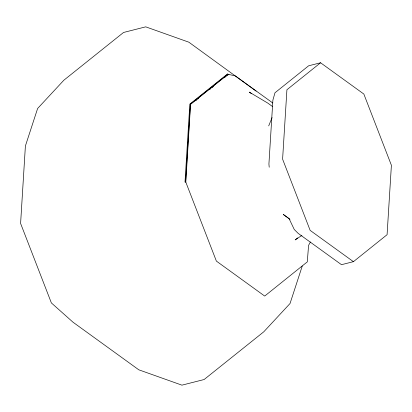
<?xml version="1.0" encoding="UTF-8"?>
<svg xmlns="http://www.w3.org/2000/svg" width="412" height="412" viewBox="0 0 412 412"><rect width="100%" height="100%" fill="white"/><g stroke="black" fill="none" stroke-linecap="round" stroke-linejoin="round"><path stroke-width="0.62" d="M310.457 241.993L308.588 245.325L307.285 261.883L264.705 296.068L216.382 261.1L185.601 181.599L190.395 104.138L227.954 74.093L228.99 74.845M226.332 76.163L227.821 74.974L227.635 73.861L189.829 104.107L185.009 182.078L185.807 182.125L190.55 104.36L228.083 74.278L235.34 75.921L272.79 102.995M302.259 266.023L290.033 303.52L263.788 331.789L204.115 379.529L181.929 385.158L138.798 369.811L73.006 322.199L51.382 302.938L20.6 223.443L25.395 145.977L37.621 108.48L63.865 80.211L123.533 32.471L145.724 26.842L188.856 42.189L256.089 91.083M268.696 125.897L272.09 117.605M195.571 100.811L196.565 100.018M197.559 99.22L198.548 98.427M209.96 89.28L210.949 88.487M211.943 87.694L213.431 86.499M224.344 77.755L225.338 76.956M320.572 62.768L286.917 89.739L282.601 159.166L310.148 230.38L353.429 261.666L387.084 234.696L391.4 165.269L363.848 94.054L320.572 62.768L308.639 65.796L274.984 92.767L272.888 100.121L268.918 163.986L269.211 167.226M297.644 237.925L295.172 239.913L301.903 235.401M353.429 261.666L341.497 264.689L298.216 233.408L294.261 229.494L289.136 218.726L283.327 214.467L290.012 219.297M227.707 74.289L228.083 74.278M272.414 106.45L267.769 103.088L249.317 92.118L251.402 93.622"/></g></svg>
